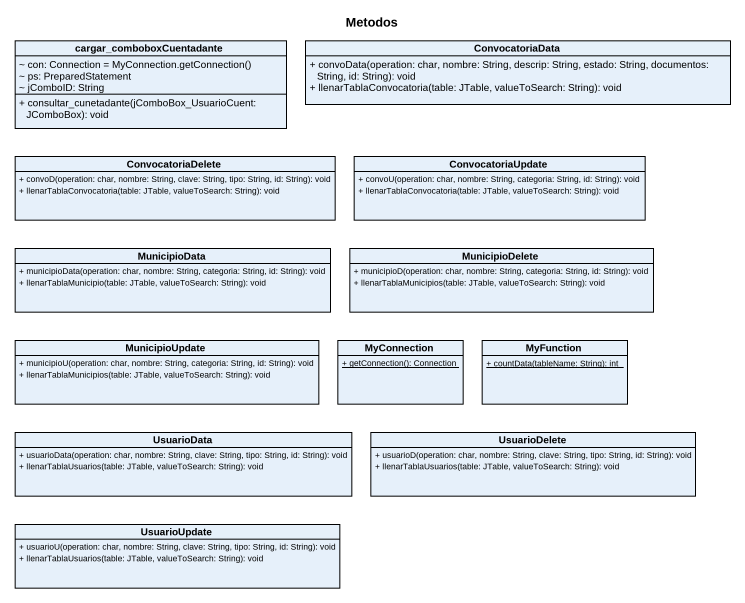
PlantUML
@startuml
title Metodos
hide circle
hide empty members
skinparam classAttributeIconSize 0
class cargar_comboboxCuentadante {
  {field} ~ con: Connection = MyConnection.getConnection()
  ~ ps: PreparedStatement
  ~ jComboID: String
  + consultar_cunetadante(jComboBox_UsuarioCuent: JComboBox): void
}
class ConvocatoriaData {
  + convoData(operation: char, nombre: String, descrip: String, estado: String, documentos: String, id: String): void
  + llenarTablaConvocatoria(table: JTable, valueToSearch: String): void
}
class ConvocatoriaDelete {
  + convoD(operation: char, nombre: String, clave: String, tipo: String, id: String): void
  + llenarTablaConvocatoria(table: JTable, valueToSearch: String): void
}
class ConvocatoriaUpdate {
  + convoU(operation: char, nombre: String, categoria: String, id: String): void
  + llenarTablaConvocatoria(table: JTable, valueToSearch: String): void
}
class MunicipioData {
  + municipioData(operation: char, nombre: String, categoria: String, id: String): void
  + llenarTablaMunicipio(table: JTable, valueToSearch: String): void
}
class MunicipioDelete {
  + municipioD(operation: char, nombre: String, categoria: String, id: String): void
  + llenarTablaMunicipios(table: JTable, valueToSearch: String): void
}
class MunicipioUpdate {
  + municipioU(operation: char, nombre: String, categoria: String, id: String): void
  + llenarTablaMunicipios(table: JTable, valueToSearch: String): void
}
class MyConnection {
  {static} + getConnection(): Connection
}
class MyFunction {
  {static} + countData(tableName: String): int
}
class UsuarioData {
  + usuarioData(operation: char, nombre: String, clave: String, tipo: String, id: String): void
  + llenarTablaUsuarios(table: JTable, valueToSearch: String): void
}
class UsuarioDelete {
  + usuarioD(operation: char, nombre: String, clave: String, tipo: String, id: String): void
  + llenarTablaUsuarios(table: JTable, valueToSearch: String): void
}
class UsuarioUpdate {
  + usuarioU(operation: char, nombre: String, clave: String, tipo: String, id: String): void
  + llenarTablaUsuarios(table: JTable, valueToSearch: String): void
}
@enduml
